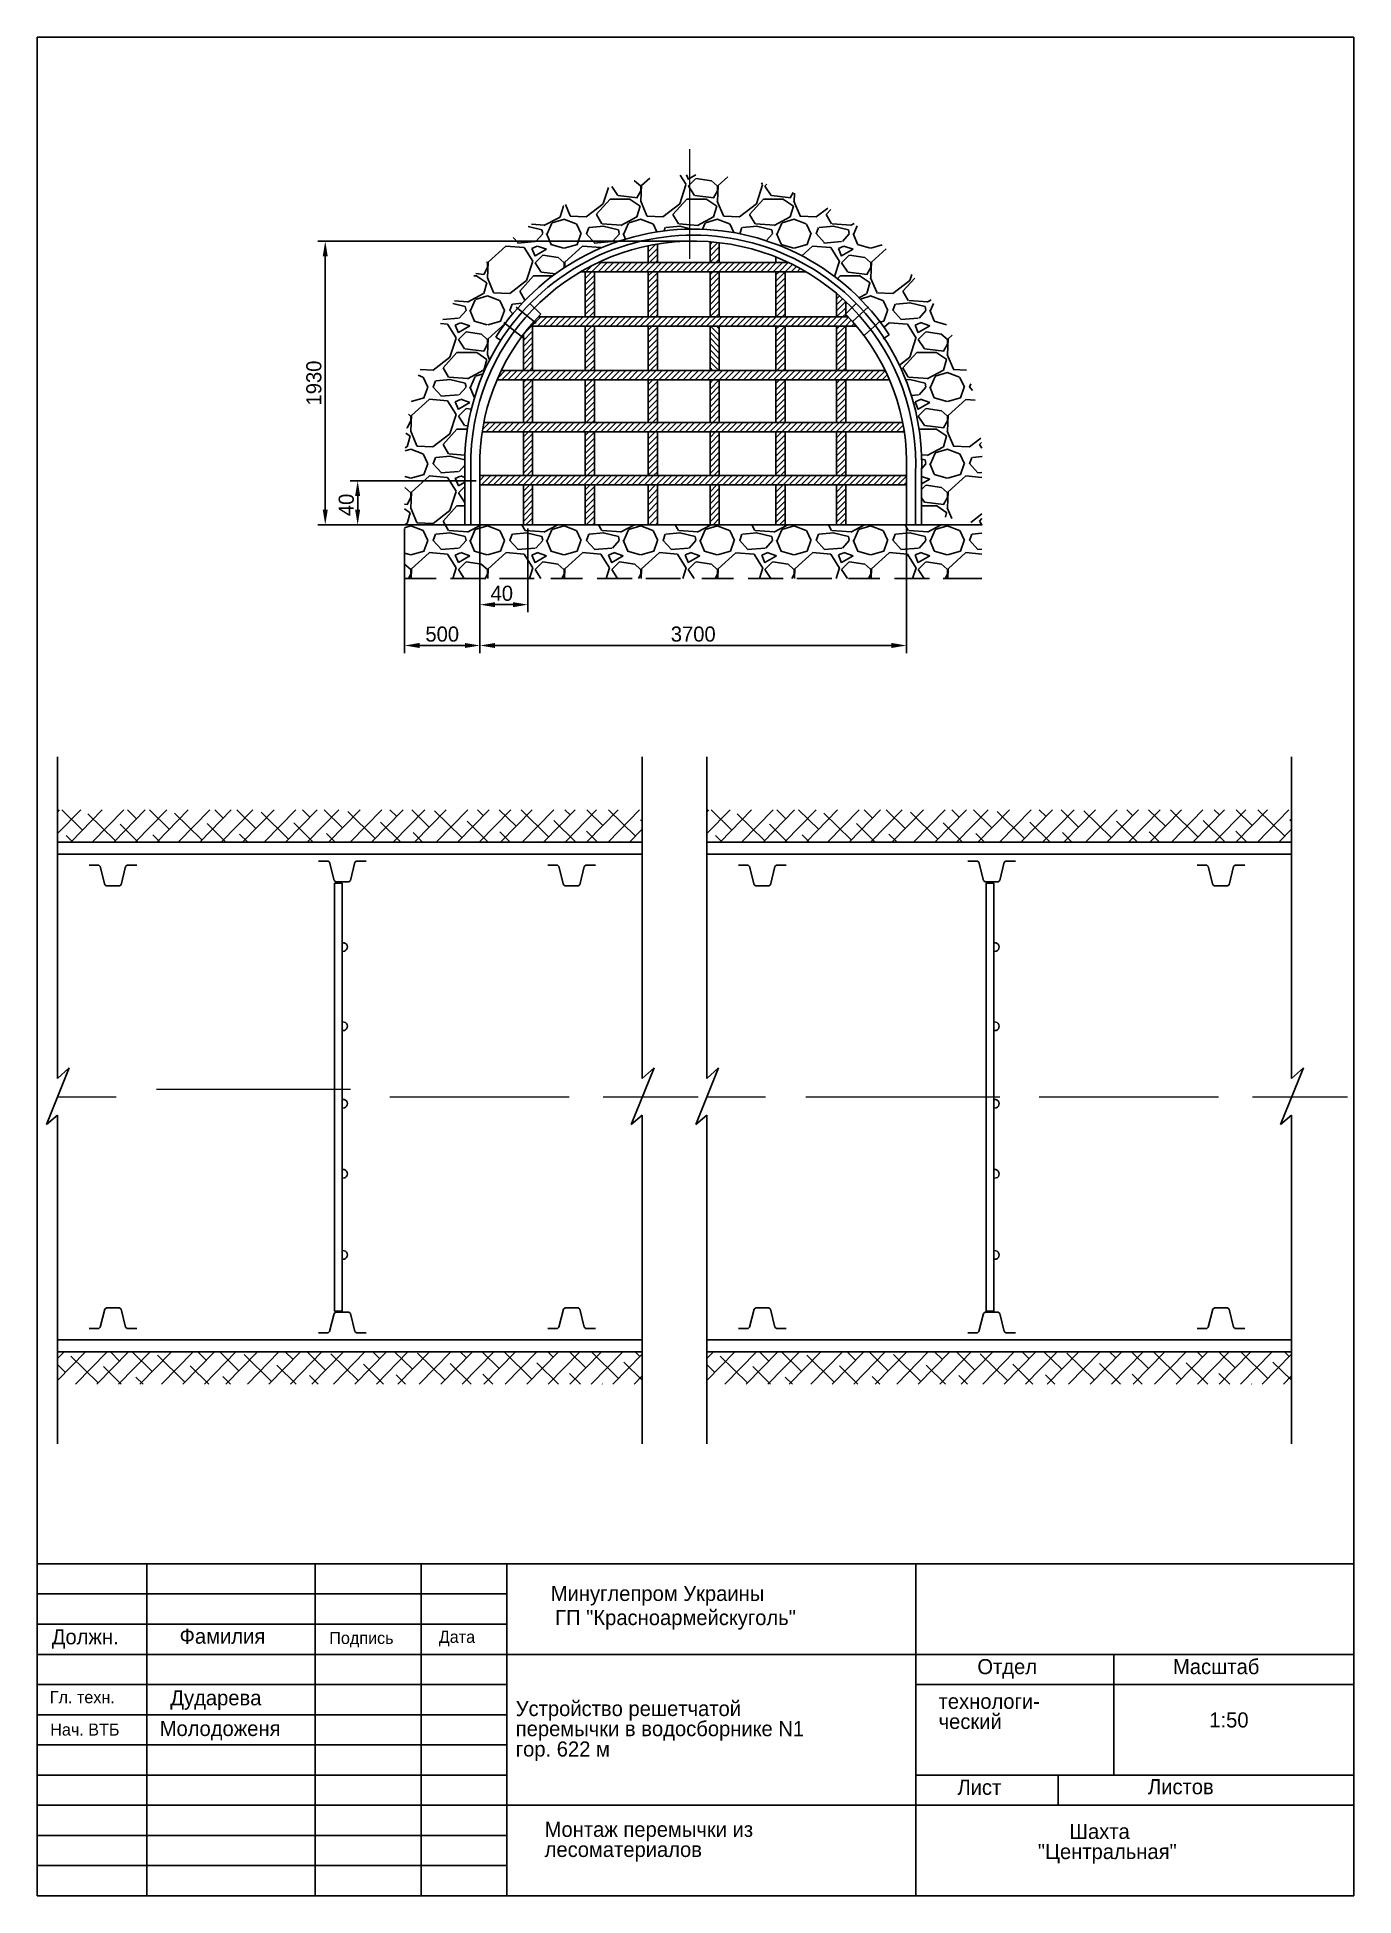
# Model space of a CAD drawing. Header units: millimetres. Extents: x 40 to 258, y -59 to 249.
import ezdxf

# ---------------------------------------------------------------- set-up
doc = ezdxf.new("R2010")
doc.units = ezdxf.units.MM
doc.dimstyles.new('ISO-25', dxfattribs={"dimtxt": 2.5, "dimasz": 2.5, "dimexe": 1.25, "dimexo": 0.625, "dimtad": 1, "dimtxsty": 'Standard', "dimcen": 2.5, "dimadec": 0, "dimazin": 0, "dimtfac": 1, "dimtmove": 0, "dimatfit": 3, "dimfxl": 0, "dimarcsym": 0})
pattern_1 = [(45.5, (-3.801, 0), (-1.811656, 1.78031), []), (135.5, (-3.801, 0), (-5.403622, 1.748963), [6.35, -3.81])]
pattern_2 = [(45.5, (103.7864, 0), (-1.811656, 1.78031), []), (135.5, (103.7864, 0), (-5.403622, 1.748963), [6.35, -3.81])]
pattern_3 = [(228.0128, (9.144, 12.7), (-101.6000863, -114.3001404), [1.7086, -169.1525]), (184.9697, (8.001, 11.43), (152.4002465, 12.6999104), [2.93202, -290.27]), (132.5104, (5.08, 11.176), (126.9999076, -139.7001365), [2.0674, -204.6735]), (267.2737, (0.127, 8.001), (12.6999449, 253.9999183), [2.67002, -264.332]), (292.8337, (0, 5.334), (-63.5001803, 152.4000867), [2.61817, -259.199]), (357.2737, (1.016, 2.921), (-253.9999183, 12.6999449), [2.67002, -264.332]), (37.6942, (3.683, 2.794), (-165.1001043, -126.9998868), [3.53097, -349.5655]), (72.2553, (6.477, 4.953), (88.9001778, 279.400081), [3.3336, -330.0265]), (121.4296, (7.493, 8.128), (-101.6000262, 165.0998058), [2.67907, -265.2275]), (175.2364, (6.096, 10.414), (139.6998903, -12.699881), [3.05857, -149.8695]), (222.3974, (3.048, 10.668), (-152.4000046, -139.69981825), [3.9554, -391.584]), (138.8141, (12.7, 7.874), (-88.8999434, 76.199883), [1.35003, -133.653]), (171.4692, (11.684, 8.763), (165.099748, -25.400064), [2.5684, -254.273]), (225, (9.144, 9.144), (-3e-15, -12.7), [1.79604, -16.16445]), (203.1986, (8.255, 10.668), (63.500214, 25.400111), [0.9672, -95.753]), (291.8014, (7.366, 10.287), (-12.700009, 38.100025), [1.36783, -67.024]), (30.9638, (7.874, 9.017), (38.09996, 25.40002), [2.2216, -71.8315]), (161.5651, (9.779, 10.16), (25.40001, -12.69998), [1.60644, -38.5545]), (16.3895, (0, 10.287), (127.00007, 38.0999207), [2.25044, -222.794]), (70.3462, (2.159, 10.922), (-50.7998584, -139.6998024), [1.888, -186.911]), (293.1986, (9.779, 12.7), (-25.400111, 63.500214), [1.9344, -94.786]), (343.6105, (10.541, 10.922), (-127.00007, 38.0999207), [2.25044, -222.794]), (339.444, (0, 2.413), (-63.500079, 25.399969), [2.17017, -106.3385]), (294.7751, (2.032, 1.651), (-63.499852, 139.699935), [1.81836, -180.018]), (66.8014, (9.906, 0), (25.400111, 63.500214), [1.9344, -94.786]), (17.354, (10.668, 1.778), (-165.100009, -50.7999234), [2.1289, -210.762]), (69.444, (3.683, 0), (-25.399969, -63.500079), [1.0851, -107.424]), (101.3099, (9.144, 0), (-12.699937, 50.799837), [0.64758, -64.11]), (165.9638, (9.017, 0.635), (38.100027, -12.699978), [2.61817, -49.74525]), (186.009, (6.477, 1.27), (126.9998127, 12.6999703), [2.42633, -240.207]), (303.6901, (7.874, 7.874), (-12.700004, 25.399975), [1.8316, -43.9589]), (353.1572, (8.89, 6.35), (215.9000893, -25.4001138), [3.19779, -316.58]), (60.9454, (12.065, 5.969), (-50.799882, -88.899788), [1.30754, -129.447]), (90, (12.7, 7.112), (-12.7, 12.7), [0.762, -11.938]), (120.2564, (6.223, 1.651), (50.7998923, -88.8999552), [1.76433, -174.6695]), (48.0128, (5.334, 3.175), (101.6000863, 114.3001404), [3.4172, -167.444]), (0, (7.62, 5.715), (12.7, 12.7), [3.302, -9.398]), (325.3048, (10.922, 5.715), (-126.99978, 88.9000085), [2.00805, -198.7965]), (254.0546, (12.573, 4.572), (-12.700032, -50.800121), [1.84915, -90.6085]), (207.646, (12.065, 2.794), (-241.2999152, -127.0000799), [3.01072, -298.0625]), (175.4261, (9.398, 1.397), (-165.100038, 12.6999386), [3.18514, -315.329]), (175.4261, (9.398, 1.397), (-165.100038, 12.6999386), [3.18514, -315.329])]

# ---------------------------------------------------------------- blocks, each defined once
blk = doc.blocks.new('*D2')
at = {"color": 0, "lineweight": -2}
for p, q in [((113.13, 167.84), (113.13, 146.52)), ((183.81, 167.13), (183.81, 146.52)), ((181.31, 147.77), (115.63, 147.77))]:
    blk.add_line(p, q, dxfattribs=at)
at = {"color": 0}
for points in [[(115.63, 148.19), (115.63, 147.36), (113.13, 147.77)], [(181.31, 148.19), (181.31, 147.36), (183.81, 147.77)]]:
    blk.add_solid(points, dxfattribs=at)
at = {"layer": 'Defpoints', "color": 0}
for p in [(113.13, 168.46), (183.81, 167.75), (113.13, 147.77)]:
    blk.add_point(p, dxfattribs=at)
at = {"color": 0, "insert": (148.47, 149.65), "char_height": 2.5, "attachment_point": 5}
blk.add_mtext('3700', dxfattribs=at)
blk = doc.blocks.new('*D3')
at = {"color": 0, "lineweight": -2}
for p, q in [((100.63, 167.13), (100.63, 146.52)), ((113.13, 167.13), (113.13, 146.52)), ((110.63, 147.77), (103.13, 147.77))]:
    blk.add_line(p, q, dxfattribs=at)
at = {"color": 0}
for points in [[(103.13, 148.19), (103.13, 147.36), (100.63, 147.77)], [(110.63, 148.19), (110.63, 147.36), (113.13, 147.77)]]:
    blk.add_solid(points, dxfattribs=at)
at = {"layer": 'Defpoints', "color": 0}
for p in [(100.63, 167.75), (113.13, 167.75), (100.63, 147.77)]:
    blk.add_point(p, dxfattribs=at)
at = {"color": 0, "insert": (106.88, 149.65), "char_height": 2.5, "attachment_point": 5}
blk.add_mtext('500', dxfattribs=at)
blk = doc.blocks.new('*D4')
at = {"color": 0, "lineweight": -2}
for p, q in [((147.29, 214.75), (86.25, 214.75)), ((87.5, 212.25), (87.5, 170.25)), ((146.34, 167.75), (86.25, 167.75))]:
    blk.add_line(p, q, dxfattribs=at)
at = {"color": 0}
for points in [[(87.08, 212.25), (87.91, 212.25), (87.5, 214.75)], [(87.08, 170.25), (87.91, 170.25), (87.5, 167.75)]]:
    blk.add_solid(points, dxfattribs=at)
at = {"layer": 'Defpoints', "color": 0}
for p in [(147.91, 214.75), (87.5, 167.75), (146.96, 167.75)]:
    blk.add_point(p, dxfattribs=at)
at = {"color": 0, "insert": (85.62, 191.25), "char_height": 2.5, "attachment_point": 5, "rotation": 90}
blk.add_mtext('1930', dxfattribs=at)
blk = doc.blocks.new('*D6')
at = {"color": 0, "lineweight": -2}
for p, q in [((113.13, 167.13), (113.13, 153.29)), ((121.08, 167.13), (121.08, 153.29)), ((115.63, 154.54), (118.58, 154.54))]:
    blk.add_line(p, q, dxfattribs=at)
at = {"color": 0}
for points in [[(115.63, 154.95), (115.63, 154.12), (113.13, 154.54)], [(118.58, 154.95), (118.58, 154.12), (121.08, 154.54)]]:
    blk.add_solid(points, dxfattribs=at)
at = {"layer": 'Defpoints', "color": 0}
for p in [(113.13, 167.75), (121.08, 167.75), (121.08, 154.54)]:
    blk.add_point(p, dxfattribs=at)
at = {"color": 0, "insert": (116.75, 156.41), "char_height": 2.5, "attachment_point": 5}
blk.add_mtext('40', dxfattribs=at)
blk = doc.blocks.new('*D8')
at = {"color": 0, "lineweight": -2}
for p, q in [((112.5, 175.05), (91.62, 175.05)), ((92.87, 172.55), (92.87, 170.25)), ((112.5, 167.75), (91.62, 167.75))]:
    blk.add_line(p, q, dxfattribs=at)
at = {"color": 0}
for points in [[(92.45, 172.55), (93.28, 172.55), (92.87, 175.05)], [(92.45, 170.25), (93.28, 170.25), (92.87, 167.75)]]:
    blk.add_solid(points, dxfattribs=at)
at = {"layer": 'Defpoints', "color": 0}
for p in [(113.13, 175.05), (92.87, 167.75), (113.13, 167.75)]:
    blk.add_point(p, dxfattribs=at)
at = {"color": 0, "insert": (90.99, 171.06), "char_height": 2.5, "attachment_point": 5, "rotation": 90}
blk.add_mtext('40', dxfattribs=at)

msp = doc.modelspace()

# ---------------------------------------------------------------- hatches: boundary and pattern name
h = msp.add_hatch()
h.set_pattern_fill('GRAVEL', color=256, scale=0.5, style=0)
h.set_pattern_definition(pattern_3)
h.paths.add_polyline_path([(147.914, 225.751), (147.914, 216.75, -0.2563067), (180.946, 199.238), (180.11, 198.689, -0.1549431), (186.313, 176.628), (186.313, 169.873), (196.313, 167.754), (196.313, 176.471, 0.4263691)])
h.paths.add_polyline_path([(147.914, 216.75), (147.914, 225.751, 0.3898206), (100.733, 181.352), (100.629, 167.754), (110.629, 167.754), (110.629, 179.155, -0.1349998), (116.597, 198.328), (115.755, 198.867, -0.2517057)])
h = msp.add_hatch()
h.set_pattern_fill('JIS_WOOD', color=256, style=0)
h.paths.add_polyline_path([(152.79, 209.693), (151.25, 209.693), (151.25, 202.224), (152.79, 202.224)])
h.paths.add_polyline_path([(142.523, 209.693), (140.984, 209.693), (140.984, 202.224), (142.523, 202.224)])
h.paths.add_polyline_path([(142.523, 214.271, 0.0106212), (140.984, 213.986), (140.984, 211.233), (142.523, 211.233)])
h.paths.add_polyline_path([(152.79, 214.5, 0.0104921), (151.25, 214.649), (151.25, 211.233), (152.79, 211.233)])
h.paths.add_polyline_path([(163.689, 209.693), (162.15, 209.693), (162.15, 202.224), (163.689, 202.224)])
h.paths.add_polyline_path([(132.116, 209.693), (130.577, 209.693), (130.577, 202.224), (132.116, 202.224)])
h.paths.add_polyline_path([(132.116, 200.684), (130.577, 200.684), (130.577, 193.316), (132.116, 193.316)])
h.paths.add_polyline_path([(121.86, 200.684), (121.433, 200.684, 0.0125875), (120.321, 199.295), (120.321, 193.316), (121.86, 193.316)])
h.paths.add_polyline_path([(142.523, 200.684), (140.984, 200.684), (140.984, 193.316), (142.523, 193.316)])
h.paths.add_polyline_path([(163.689, 200.684), (162.15, 200.684), (162.15, 193.316), (163.689, 193.316)])
h.paths.add_polyline_path([(173.734, 200.684), (172.194, 200.684), (172.194, 193.316), (173.734, 193.316)])
h.paths.add_polyline_path([(173.734, 204.736, 0.0139796), (172.194, 206.106), (172.194, 202.224), (173.734, 202.224), (173.734, 202.65), (173.707, 202.68), (173.734, 202.707)])
h = msp.add_hatch()
h.set_pattern_fill('JIS_WOOD', color=256, style=0)
h.paths.add_polyline_path([(164.193, 211.233), (132.748, 211.233, 0.0223915), (129.829, 209.693), (167.112, 209.693, 0.0223915)])
h.paths.add_polyline_path([(174.128, 202.224), (122.81, 202.224, 0.0099735), (121.86, 201.181), (121.86, 200.684), (175.508, 200.684, 0.0070886), (174.851, 201.442)])
h.paths.add_polyline_path([(180.292, 193.316), (116.649, 193.316, 0.0119629), (115.948, 191.777), (180.993, 191.777, 0.0119629)])
h.paths.add_polyline_path([(183.171, 184.706), (113.771, 184.706, 0.0110491), (113.503, 183.166), (183.438, 183.166, 0.0110491)])
h.paths.add_polyline_path([(183.815, 175.91), (113.129, 175.91), (113.129, 174.37), (183.815, 174.37)])
h = msp.add_hatch()
h.set_pattern_fill('JIS_WOOD', color=256, angle=90, style=0)
h.paths.add_polyline_path([(152.79, 200.684), (151.25, 200.684), (151.25, 193.316), (152.79, 193.316)])
h = msp.add_hatch()
h.set_pattern_fill('JIS_WOOD', color=256, style=0)
h.paths.add_polyline_path([(121.86, 191.777), (120.321, 191.777), (120.321, 184.706), (121.86, 184.706)])
h.paths.add_polyline_path([(132.116, 191.777), (130.577, 191.777), (130.577, 184.706), (132.116, 184.706)])
h.paths.add_polyline_path([(142.523, 191.777), (140.984, 191.777), (140.984, 184.706), (142.523, 184.706)])
h.paths.add_polyline_path([(152.79, 191.777), (151.25, 191.777), (151.25, 184.706), (152.79, 184.706)])
h.paths.add_polyline_path([(163.689, 191.777), (162.15, 191.777), (162.15, 184.706), (163.689, 184.706)])
h.paths.add_polyline_path([(173.734, 191.777), (172.194, 191.777), (172.194, 184.706), (173.734, 184.706)])
h.paths.add_polyline_path([(121.86, 183.166), (120.321, 183.166), (120.321, 175.91), (121.86, 175.91)])
h = msp.add_hatch()
h.set_pattern_fill('JIS_WOOD', color=256, style=0)
h.paths.add_polyline_path([(132.116, 183.166), (130.577, 183.166), (130.577, 175.91), (132.116, 175.91)])
h.paths.add_polyline_path([(142.523, 183.166), (140.984, 183.166), (140.984, 175.91), (142.523, 175.91)])
h.paths.add_polyline_path([(152.79, 183.166), (151.25, 183.166), (151.25, 175.91), (152.79, 175.91)])
h.paths.add_polyline_path([(163.689, 183.166), (162.15, 183.166), (162.15, 175.91), (163.689, 175.91)])
h.paths.add_polyline_path([(173.734, 183.166), (172.194, 183.166), (172.194, 175.91), (173.734, 175.91)])
h = msp.add_hatch()
h.set_pattern_fill('JIS_WOOD', color=256, style=0)
h.paths.add_polyline_path([(121.86, 174.37), (120.321, 174.37), (120.321, 167.754), (121.86, 167.754)])
h.paths.add_polyline_path([(132.116, 174.37), (130.577, 174.37), (130.577, 167.754), (132.116, 167.754)])
h = msp.add_hatch()
h.set_pattern_fill('JIS_WOOD', color=256, style=0)
h.paths.add_polyline_path([(173.734, 174.37), (172.194, 174.37), (172.194, 167.754), (173.734, 167.754)])
h.paths.add_polyline_path([(163.689, 174.37), (162.15, 174.37), (162.15, 167.754), (163.689, 167.754)])
h.paths.add_polyline_path([(152.79, 174.37), (151.25, 174.37), (151.25, 167.754), (152.79, 167.754)])
h = msp.add_hatch()
h.set_pattern_fill('GRAVEL', color=256, scale=0.5, style=0)
h.set_pattern_definition(pattern_3)
h.paths.add_polyline_path([(196.313, 167.754), (100.629, 167.754), (100.629, 158.888), (196.313, 158.888)])
h = msp.add_hatch()
h.set_pattern_fill('ANSI38', color=256, scale=0.8, angle=0.5, style=0)
h.set_pattern_definition(pattern_1)
h.paths.add_polyline_path([(43.128, 120.548), (43.128, 115.22), (96.503, 115.22), (96.503, 120.548)])
h.paths.add_polyline_path([(96.503, 120.548), (96.503, 115.22), (140.014, 115.22), (140.014, 120.548)])
h = msp.add_hatch()
h.set_pattern_fill('ANSI38', color=256, scale=0.8, angle=0.5, style=0)
h.set_pattern_definition(pattern_2)
h.paths.add_polyline_path([(150.715, 120.548), (150.715, 115.22), (204.09, 115.22), (204.09, 120.548)])
h.paths.add_polyline_path([(204.09, 120.548), (204.09, 115.22), (247.601, 115.22), (247.601, 120.548)])
h = msp.add_hatch()
h.set_pattern_fill('ANSI38', color=256, scale=0.8, angle=0.5, style=0)
h.set_pattern_definition(pattern_1)
h.paths.add_polyline_path([(43.128, 25.419), (43.128, 30.747), (96.503, 30.747), (96.503, 25.419)])
h.paths.add_polyline_path([(96.503, 25.419), (96.503, 30.747), (140.014, 30.747), (140.014, 25.419)])
h = msp.add_hatch()
h.set_pattern_fill('ANSI38', color=256, scale=0.8, angle=0.5, style=0)
h.set_pattern_definition(pattern_2)
h.paths.add_polyline_path([(150.715, 25.419), (150.715, 30.747), (204.09, 30.747), (204.09, 25.419)])
h.paths.add_polyline_path([(204.09, 25.419), (204.09, 30.747), (247.601, 30.747), (247.601, 25.419)])

# ---------------------------------------------------------------- linework, layer by layer
for p, q in [((39.765, 248.545), (257.925, 248.545)), ((39.765, 248.545), (39.765, -59.354)), ((257.925, 248.545), (257.925, -59.354)), ((140.984, 213.986), (140.984, 211.233)), ((142.523, 214.271), (142.523, 211.233)), ((151.25, 214.649), (151.25, 211.233)), ((152.79, 214.5), (152.79, 211.233)), ((129.829, 209.693), (167.112, 209.693)), ((130.577, 209.693), (130.577, 202.224)), ((132.116, 209.693), (132.116, 202.224)), ((132.748, 211.233), (164.193, 211.233)), ((140.984, 209.693), (140.984, 202.224)), ((142.523, 209.693), (142.523, 202.224)), ((151.25, 209.693), (151.25, 202.224)), ((152.79, 209.693), (152.79, 202.224)), ((162.15, 212.122), (162.15, 211.233)), ((162.15, 209.693), (162.15, 202.224)), ((163.689, 211.466), (163.689, 211.233)), ((163.689, 209.693), (163.689, 202.224)), ((121.432, 204.396), (123.217, 202.646)), ((172.194, 206.106), (172.194, 202.224)), ((173.707, 202.68), (175.482, 204.424)), ((173.734, 204.736), (173.734, 202.224)), ((121.433, 200.684), (175.508, 200.684)), ((121.86, 201.181), (121.86, 193.316)), ((122.81, 202.224), (174.128, 202.224)), ((130.577, 200.684), (130.577, 193.316)), ((132.116, 200.684), (132.116, 193.316)), ((140.984, 200.684), (140.984, 193.316)), ((142.523, 200.684), (142.523, 193.316)), ((151.25, 200.684), (151.25, 193.316)), ((152.79, 200.684), (152.79, 193.316)), ((162.15, 200.684), (162.15, 193.316)), ((163.689, 200.684), (163.689, 193.316)), ((172.194, 200.684), (172.194, 193.316)), ((174.851, 201.442), (173.707, 202.68)), ((173.734, 200.684), (173.734, 193.316)), ((115.755, 198.867), (116.664, 198.284)), ((120.321, 199.295), (120.321, 193.316)), ((180.946, 199.238), (179.937, 198.575)), ((115.948, 191.777), (180.993, 191.777)), ((116.649, 193.316), (180.292, 193.316)), ((120.321, 191.777), (120.321, 184.706)), ((121.86, 191.777), (121.86, 184.706)), ((130.577, 191.777), (130.577, 184.706)), ((132.116, 191.777), (132.116, 184.706)), ((140.984, 191.777), (140.984, 184.706)), ((142.523, 191.777), (142.523, 184.706)), ((151.25, 191.777), (151.25, 184.706)), ((152.79, 191.777), (152.79, 184.706)), ((162.15, 191.777), (162.15, 184.706)), ((163.689, 191.777), (163.689, 184.706)), ((172.194, 191.777), (172.194, 184.706)), ((173.734, 191.777), (173.734, 184.706)), ((113.503, 183.166), (183.438, 183.166)), ((113.771, 184.706), (183.171, 184.706)), ((120.321, 183.166), (120.321, 175.91)), ((121.86, 183.166), (121.86, 175.91)), ((130.577, 183.166), (130.577, 175.91)), ((132.116, 183.166), (132.116, 175.91)), ((140.984, 183.166), (140.984, 175.91)), ((142.523, 183.166), (142.523, 175.91)), ((151.25, 183.166), (151.25, 175.91)), ((152.79, 183.166), (152.79, 175.91)), ((162.15, 183.166), (162.15, 175.91)), ((163.689, 183.166), (163.689, 175.91)), ((172.194, 183.166), (172.194, 175.91)), ((173.734, 183.166), (173.734, 175.91)), ((110.629, 167.754), (110.629, 179.155)), ((111.629, 167.754), (111.629, 179.155)), ((113.129, 167.754), (113.129, 179.155)), ((113.129, 175.91), (183.815, 175.91)), ((183.813, 167.754), (183.816, 176.766)), ((185.313, 167.754), (185.313, 176.628)), ((186.313, 167.754), (186.313, 176.628)), ((113.129, 174.37), (183.815, 174.37)), ((120.321, 174.37), (120.321, 167.754)), ((121.86, 174.37), (121.86, 167.754)), ((130.577, 174.37), (130.577, 167.754)), ((132.116, 174.37), (132.116, 167.754)), ((142.199, 174.37), (140.981, 173.096)), ((142.523, 173.646), (140.981, 172.033)), ((142.523, 172.605), (140.981, 170.992)), ((140.984, 174.353), (140.984, 167.754)), ((142.523, 174.353), (142.523, 167.754)), ((151.25, 174.37), (151.25, 167.754)), ((152.79, 174.37), (152.79, 167.754)), ((162.15, 174.37), (162.15, 167.754)), ((163.689, 174.37), (163.689, 167.754)), ((172.194, 174.37), (172.194, 167.754)), ((173.734, 174.37), (173.734, 167.754)), ((142.523, 171.521), (140.981, 169.908)), ((142.523, 170.35), (140.981, 168.737)), ((100.629, 167.754), (196.313, 167.754)), ((142.523, 169.179), (141.161, 167.754)), ((142.523, 168.094), (142.198, 167.754)), ((100.629, 158.888), (105.851, 158.888)), ((108.277, 158.888), (114.082, 158.888)), ((116.344, 158.888), (122.12, 158.888)), ((124.895, 158.888), (130.116, 158.888)), ((132.543, 158.888), (138.348, 158.888)), ((140.61, 158.888), (146.386, 158.888)), ((149.919, 158.888), (155.141, 158.888)), ((157.567, 158.888), (163.372, 158.888)), ((165.634, 158.888), (171.41, 158.888)), ((174.185, 158.888), (179.407, 158.888)), ((181.833, 158.888), (187.638, 158.888)), ((189.9, 158.888), (195.676, 158.888)), ((195.676, 158.888), (196.313, 158.888)), ((43.128, 129.332), (43.128, 76.019)), ((140.014, 129.332), (140.014, 76.019)), ((150.715, 129.332), (150.715, 76.019)), ((247.601, 129.332), (247.601, 76.019)), ((43.128, 115.22), (140.014, 115.22)), ((150.715, 115.22), (247.601, 115.22)), ((43.128, 113.207), (140.014, 113.207)), ((49.979, 111.362), (48.375, 111.362)), ((50.228, 111.168), (49.979, 111.362)), ((50.985, 108.143), (50.228, 111.168)), ((53.659, 108.143), (54.417, 111.168)), ((54.417, 111.168), (54.665, 111.362)), ((56.269, 111.362), (54.665, 111.362)), ((87.979, 112.049), (86.375, 112.049)), ((88.228, 111.855), (87.979, 112.049)), ((88.985, 108.831), (88.228, 111.855)), ((91.659, 108.831), (92.417, 111.855)), ((92.417, 111.855), (92.665, 112.049)), ((94.269, 112.049), (92.665, 112.049)), ((125.979, 111.362), (124.375, 111.362)), ((126.228, 111.168), (125.979, 111.362)), ((126.985, 108.143), (126.228, 111.168)), ((129.659, 108.143), (130.417, 111.168)), ((130.417, 111.168), (130.665, 111.362)), ((132.269, 111.362), (130.665, 111.362)), ((150.715, 113.207), (247.601, 113.207)), ((157.567, 111.362), (155.962, 111.362)), ((157.815, 111.168), (157.567, 111.362)), ((158.572, 108.143), (157.815, 111.168)), ((161.247, 108.143), (162.004, 111.168)), ((162.004, 111.168), (162.253, 111.362)), ((163.857, 111.362), (162.253, 111.362)), ((195.567, 112.049), (193.962, 112.049)), ((195.815, 111.855), (195.567, 112.049)), ((196.572, 108.831), (195.815, 111.855)), ((199.247, 108.831), (200.004, 111.855)), ((200.004, 111.855), (200.253, 112.049)), ((201.857, 112.049), (200.253, 112.049)), ((233.567, 111.362), (231.962, 111.362)), ((233.815, 111.168), (233.567, 111.362)), ((234.572, 108.143), (233.815, 111.168)), ((237.247, 108.143), (238.004, 111.168)), ((238.004, 111.168), (238.253, 111.362)), ((239.857, 111.362), (238.253, 111.362)), ((50.985, 108.143), (51.234, 107.949)), ((51.234, 107.949), (53.411, 107.949)), ((53.659, 108.143), (53.411, 107.949)), ((88.985, 108.831), (89.234, 108.637)), ((89.027, 37.515), (89.027, 108.388)), ((89.027, 108.388), (90.295, 108.388)), ((89.234, 108.637), (91.411, 108.637)), ((90.295, 108.388), (90.295, 37.515)), ((91.659, 108.831), (91.411, 108.637)), ((126.985, 108.143), (127.234, 107.949)), ((127.234, 107.949), (129.411, 107.949)), ((129.659, 108.143), (129.411, 107.949)), ((158.572, 108.143), (158.821, 107.949)), ((158.821, 107.949), (160.998, 107.949)), ((161.247, 108.143), (160.998, 107.949)), ((196.572, 108.831), (196.821, 108.637)), ((196.821, 108.637), (198.998, 108.637)), ((197.019, 37.515), (197.019, 108.388)), ((197.019, 108.388), (198.287, 108.388)), ((198.287, 108.388), (198.287, 37.515)), ((199.247, 108.831), (198.998, 108.637)), ((234.572, 108.143), (234.821, 107.949)), ((234.821, 107.949), (236.998, 107.949)), ((237.247, 108.143), (236.998, 107.949)), ((90.295, 98.537), (90.63, 98.519)), ((198.287, 98.537), (198.623, 98.519)), ((90.295, 97.099), (90.664, 97.139)), ((198.287, 97.099), (198.656, 97.139)), ((90.295, 85.414), (90.63, 85.396)), ((90.295, 83.976), (90.664, 84.016)), ((198.287, 85.414), (198.623, 85.396)), ((198.287, 83.976), (198.656, 84.016)), ((45.09, 77.786), (41.299, 68.448)), ((43.128, 76.019), (45.09, 77.786)), ((141.976, 77.786), (138.185, 68.448)), ((140.014, 76.019), (141.976, 77.786)), ((152.678, 77.786), (148.886, 68.448)), ((150.715, 76.019), (152.678, 77.786)), ((249.564, 77.786), (245.772, 68.448)), ((247.601, 76.019), (249.564, 77.786)), ((90.295, 72.59), (90.63, 72.572)), ((90.295, 71.152), (90.664, 71.192)), ((198.287, 72.59), (198.623, 72.572)), ((198.287, 71.152), (198.656, 71.192)), ((41.299, 68.448), (43.128, 69.963)), ((43.128, 69.963), (43.128, 15.523)), ((138.185, 68.448), (140.014, 69.963)), ((140.014, 69.963), (140.014, 15.523)), ((148.886, 68.448), (150.715, 69.963)), ((150.715, 69.963), (150.715, 15.523)), ((245.772, 68.448), (247.601, 69.963)), ((247.601, 69.963), (247.601, 15.523)), ((90.295, 60.958), (90.63, 60.94)), ((90.295, 59.52), (90.664, 59.56)), ((198.287, 60.958), (198.623, 60.94)), ((198.287, 59.52), (198.656, 59.56)), ((90.295, 47.538), (90.63, 47.52)), ((198.287, 47.538), (198.623, 47.52)), ((90.295, 46.1), (90.664, 46.14)), ((198.287, 46.1), (198.656, 46.14)), ((50.985, 37.852), (50.228, 34.828)), ((50.985, 37.852), (51.234, 38.046)), ((51.234, 38.046), (53.411, 38.046)), ((53.659, 37.852), (53.411, 38.046)), ((53.659, 37.852), (54.417, 34.828)), ((88.985, 37.137), (88.228, 34.113)), ((88.985, 37.137), (89.234, 37.331)), ((90.295, 37.515), (89.027, 37.515)), ((89.234, 37.331), (91.411, 37.331)), ((91.659, 37.137), (91.411, 37.331)), ((91.659, 37.137), (92.417, 34.113)), ((126.985, 37.852), (126.228, 34.828)), ((126.985, 37.852), (127.234, 38.046)), ((127.234, 38.046), (129.411, 38.046)), ((129.659, 37.852), (129.411, 38.046)), ((129.659, 37.852), (130.417, 34.828)), ((158.572, 37.852), (157.815, 34.828)), ((158.572, 37.852), (158.821, 38.046)), ((158.821, 38.046), (160.998, 38.046)), ((161.247, 37.852), (160.998, 38.046)), ((161.247, 37.852), (162.004, 34.828)), ((196.572, 37.137), (195.815, 34.113)), ((196.572, 37.137), (196.821, 37.331)), ((196.821, 37.331), (198.998, 37.331)), ((198.287, 37.515), (197.019, 37.515)), ((199.247, 37.137), (198.998, 37.331)), ((199.247, 37.137), (200.004, 34.113)), ((234.572, 37.852), (233.815, 34.828)), ((234.572, 37.852), (234.821, 38.046)), ((234.821, 38.046), (236.998, 38.046)), ((237.247, 37.852), (236.998, 38.046)), ((237.247, 37.852), (238.004, 34.828)), ((49.979, 34.634), (48.375, 34.634)), ((50.228, 34.828), (49.979, 34.634)), ((54.417, 34.828), (54.665, 34.634)), ((56.269, 34.634), (54.665, 34.634)), ((87.979, 33.919), (86.375, 33.919)), ((88.228, 34.113), (87.979, 33.919)), ((92.417, 34.113), (92.665, 33.919)), ((94.269, 33.919), (92.665, 33.919)), ((125.979, 34.634), (124.375, 34.634)), ((126.228, 34.828), (125.979, 34.634)), ((130.417, 34.828), (130.665, 34.634)), ((132.269, 34.634), (130.665, 34.634)), ((157.567, 34.634), (155.962, 34.634)), ((157.815, 34.828), (157.567, 34.634)), ((162.004, 34.828), (162.253, 34.634)), ((163.857, 34.634), (162.253, 34.634)), ((195.567, 33.919), (193.962, 33.919)), ((195.815, 34.113), (195.567, 33.919)), ((200.004, 34.113), (200.253, 33.919)), ((201.857, 33.919), (200.253, 33.919)), ((233.567, 34.634), (231.962, 34.634)), ((233.815, 34.828), (233.567, 34.634)), ((238.004, 34.828), (238.253, 34.634)), ((239.857, 34.634), (238.253, 34.634)), ((43.128, 32.76), (140.014, 32.76)), ((150.715, 32.76), (247.601, 32.76)), ((43.128, 30.747), (140.014, 30.747)), ((150.715, 30.747), (247.601, 30.747)), ((39.765, -4.354), (257.925, -4.354)), ((57.919, -4.354), (57.919, -59.354)), ((85.822, -4.354), (85.822, -59.354)), ((103.412, -4.354), (103.412, -59.354)), ((117.596, -4.354), (117.596, -59.354)), ((185.329, -4.354), (185.329, -59.354)), ((39.765, -9.354), (117.596, -9.354)), ((39.765, -14.354), (117.596, -14.354)), ((39.765, -19.354), (257.925, -19.354)), ((218.16, -19.354), (218.16, -39.354)), ((39.765, -24.354), (117.596, -24.354)), ((185.329, -24.354), (257.925, -24.354)), ((39.765, -29.354), (117.596, -29.354)), ((39.765, -34.354), (117.596, -34.354)), ((39.765, -39.354), (117.596, -39.354)), ((185.329, -39.354), (257.925, -39.354)), ((208.963, -39.354), (208.963, -44.354)), ((39.765, -44.354), (257.925, -44.354)), ((39.765, -49.354), (117.596, -49.354)), ((39.765, -54.354), (117.596, -54.354)), ((39.765, -59.354), (257.925, -59.354))]:
    msp.add_line(p, q)
at = {"lineweight": 5}
for p, q in [((147.914, 211.811), (147.914, 229.967)), ((59.534, 74.254), (91.664, 74.254)), ((43.128, 72.984), (52.859, 72.984)), ((98.221, 72.984), (127.925, 72.984)), ((133.555, 72.984), (149.301, 72.984)), ((150.715, 72.984), (160.447, 72.984)), ((167.121, 72.984), (199.251, 72.984)), ((205.809, 72.984), (235.512, 72.984)), ((241.142, 72.984), (256.888, 72.984))]:
    msp.add_line(p, q, dxfattribs=at)
at = {"lineweight": 30}
for p, q in [((119.141, 203.842), (122.454, 201.196)), ((177.535, 203.854), (174.802, 201.398)), ((117.098, 201.272), (120.491, 198.562)), ((179.524, 201.57), (176.845, 199.163))]:
    msp.add_line(p, q, dxfattribs=at)
for centre, radius, start, end in [((148.471, 177.891), 37.863, 358.08761, 178.08761), ((148.471, 177.891), 38.863, 33.3178, 147.33387), ((148.471, 177.891), 36.863, 0, 178.08761), ((148.471, 177.891), 35.363, 135.57199, 178.08761), ((148.471, 177.891), 35.363, 358.08761, 41.7561), ((148.471, 177.891), 36.863, 358.08761, 0), ((90.453, 97.824), 0.717, 287.14339, 75.65048), ((198.445, 97.824), 0.717, 287.14339, 75.65048), ((90.453, 84.701), 0.717, 287.14339, 75.65048), ((198.445, 84.701), 0.717, 287.14339, 75.65048), ((90.453, 71.877), 0.717, 287.14339, 75.65048), ((198.445, 71.877), 0.717, 287.14339, 75.65048), ((90.453, 60.246), 0.717, 287.14339, 75.65048), ((198.445, 60.246), 0.717, 287.14339, 75.65048), ((90.453, 46.825), 0.717, 287.14339, 75.65048), ((198.445, 46.825), 0.717, 287.14339, 75.65048)]:
    msp.add_arc(centre, radius, start, end)

# ---------------------------------------------------------------- texts
for s, height, p in [('Минуглепром Украины', 2.5, (124.866, -10.509)), ('ГП "Красноармейскуголь"', 2.5, (125.594, -14.505)), ('Должн.', 2.5, (42.187, -17.691)), ('Фамилия', 2.5, (63.359, -17.595)), ('Подпись', 2, (88.173, -17.634)), ('Дата', 2, (106.316, -17.448)), ('Отдел', 2.5, (195.547, -22.631)), ('Масштаб', 2.5, (227.965, -22.631)), ('Гл. техн.', 2, (41.864, -27.442)), ('Дударева', 2.5, (61.83, -27.795)), ('Устройство решетчатой', 2.5, (119.06, -29.576)), ('технологи-', 2.5, (189.122, -28.378)), ('Молодоженя', 2.5, (60.07, -32.881)), ('перемычки в водосборнике N1', 2.5, (119.06, -32.909)), ('ческий', 2.5, (189.122, -31.712)), ('1:50', 2.5, (233.973, -31.464)), ('Нач. ВТБ', 2, (41.934, -32.807)), ('гор. 622 м', 2.5, (119.06, -36.281)), ('Лист', 2.5, (192.241, -42.625)), ('Листов', 2.5, (223.81, -42.527)), ('Монтаж перемычки из', 2.5, (123.853, -49.587)), ('Шахта', 2.5, (210.812, -49.931)), ('лесоматериалов', 2.5, (123.853, -52.92)), ('"Центральная"', 2.5, (205.574, -53.264))]:
    msp.add_text(s, height=height).set_placement(p)

# ---------------------------------------------------------------- dimensions: what is measured, and where the dimension line sits
dim = msp.add_linear_dim(base=(87.498, 167.754), p1=(147.914, 214.75), p2=(146.963, 167.754), angle=90, text='1930', dimstyle='ISO-25')
dim.commit()
dim.dimension.update_dxf_attribs({"geometry": '*D4', "text_midpoint": (85.623, 191.252)})
dim = msp.add_linear_dim(base=(92.868, 167.754), p1=(113.129, 175.055), p2=(113.129, 167.754), angle=90, text='40', dimstyle='ISO-25')
dim.commit()
dim.dimension.update_dxf_attribs({"geometry": '*D8', "text_midpoint": (92.868, 171.062), "dimtype": 160})
for base, p1, p2, text, picture, middle in [((100.629, 147.774), (113.129, 167.754), (100.629, 167.754), '500', '*D3', (106.879, 149.649)), ((113.129, 147.774), (183.813, 167.754), (113.129, 168.464), '3700', '*D2', (148.471, 149.649))]:
    dim = msp.add_linear_dim(base=base, p1=p1, p2=p2, text=text, dimstyle='ISO-25')
    dim.commit()
    dim.dimension.update_dxf_attribs({"geometry": picture, "text_midpoint": middle})
dim = msp.add_linear_dim(base=(121.081, 154.537), p1=(113.129, 167.754), p2=(121.081, 167.754), text='40', dimstyle='ISO-25')
dim.commit()
dim.dimension.update_dxf_attribs({"geometry": '*D6', "text_midpoint": (116.752, 154.537), "dimtype": 160})

doc.saveas('drawing.dxf')
